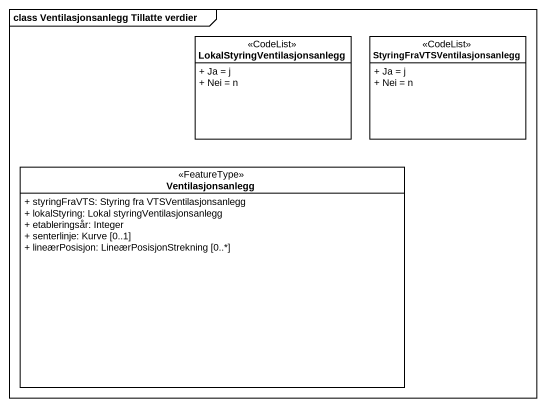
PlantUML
@startuml
mainframe class Ventilasjonsanlegg Tillatte verdier
hide circle
hide empty members
skinparam classAttributeIconSize 0
class "LokalStyringVentilasjonsanlegg" as LokalStyringVentilasjonsanle <<CodeList>> {
  + Ja = j
  + Nei = n
}
class "StyringFraVTSVentilasjonsanlegg" as StyringFraVTSVentilasjonsanl <<CodeList>> {
  + Ja = j
  + Nei = n
}
class Ventilasjonsanlegg <<FeatureType>> {
  + styringFraVTS: Styring fra VTSVentilasjonsanlegg
  + lokalStyring: Lokal styringVentilasjonsanlegg
  + etableringsår: Integer
  + senterlinje: Kurve [0..1]
  + lineærPosisjon: LineærPosisjonStrekning [0..*]
}
@enduml
